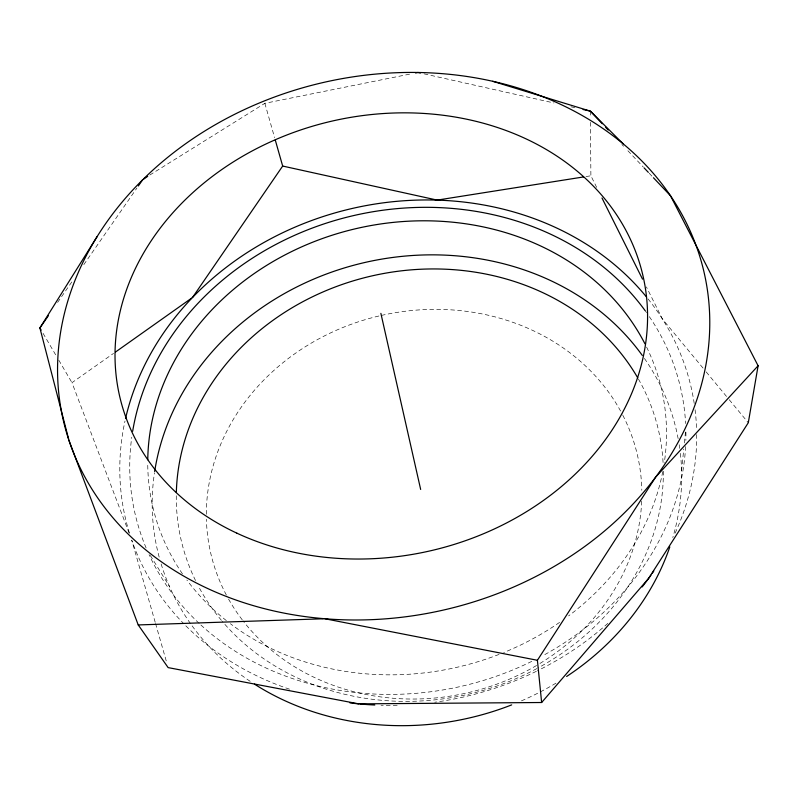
<?xml version="1.0" encoding="UTF-8"?>
<svg xmlns="http://www.w3.org/2000/svg" width="798" height="798" viewBox="0 0 798 798"><rect width="100%" height="100%" fill="white"/><g stroke="black" fill="none" stroke-linecap="round" stroke-linejoin="round"><path stroke-width="0.6" stroke-dasharray="3.99 2.99" d="M681.592 470.72L683.766 448.985M684.375 442.95L685.462 432.087M57.606 302.422L72.478 280.976M83.81 264.637L136.917 188.039M129.146 533.214L71.98 382.681L113.575 353.374M149.815 175.031L264.846 103.321L411.908 73.695M585.971 176.558L590.889 175.779L596.994 188.009M424.057 73.835L553.942 102.972M570.929 106.782L575.787 107.87M621.901 144.438L623.607 146.243M627.866 150.742L643.208 166.942M649.183 173.246L652.584 176.847M703.018 368.068L662.5 319.15L646.4 286.921M706.19 371.908L728.434 398.761M729.222 399.718L748.295 422.741M150.293 555.398L169.465 586.43M43.042 333.315L56.259 355.848M58.773 360.147L71.98 382.681M155.211 622.32L131.72 540.086A290.332 250.522 -13 0 0 183.221 623.168M155.55 623.507L166.782 662.839M264.846 103.321L274.602 137.645M590.36 111.141L590.41 117.356M590.45 122.323L590.889 175.779M641.692 501.204A218.911 193.535 -12.7 0 1 537.653 664.834M536.585 665.472A218.911 193.535 -12.7 0 1 243.021 620.844M242.263 619.856A218.911 193.535 -12.7 0 1 226.921 596.096M226.353 595.029A218.911 193.535 -12.7 0 1 206.393 519.219M206.333 514.281A218.911 193.535 -12.7 0 1 380.097 315.719M381.294 315.449A218.911 193.535 -12.7 0 1 622.231 414.122M622.799 415.219A218.911 193.535 -12.7 0 1 641.811 490.341M646.609 347.12A261.086 225.066 -13 0 1 664.225 463.129M662.769 471.598A261.086 225.066 -13 0 1 568.565 615.916M559.607 622.38A261.086 225.066 -13 0 1 503.688 652.565M499.079 654.4A261.086 225.066 -13 0 1 230.363 623.697M226.373 620.605A261.086 225.066 -13 0 1 186.862 580.026M182.463 573.862A261.086 225.066 -13 0 1 147.74 463.458M695.068 409.683A290.332 250.522 -13 0 1 696.584 429.563M696.684 434.561A290.332 250.522 -13 0 1 674.679 534.141M607.847 623.358A290.332 250.522 -13 0 1 537.503 670.739M536.366 671.298A290.332 250.522 -13 0 1 434.73 702.24M397.214 705.242A290.332 250.522 -13 0 1 380.995 705.223M289.544 689.193A290.332 250.522 -13 0 1 184.079 624.056M129.426 533.074A290.332 250.522 -13 0 1 124.997 421.025M648.026 298.891A290.332 250.522 -13 0 1 694.23 403.549M679.188 444.725A266.303 233.654 -13 0 1 679.736 448.416M680.355 453.354A266.303 233.654 -13 0 1 672.784 537.613M556.006 683.148A266.303 233.654 -13 0 1 520.825 701.133M250.213 681.352A266.303 233.654 -13 0 1 191.231 624.644M190.503 623.627A266.303 233.654 -13 0 1 160.887 563.119M159.191 557.154A266.303 233.654 -13 0 1 154.483 472.735M644.415 358.422A266.303 233.654 -13 0 1 678.13 438.601M685.911 432.037A279.918 241.455 -13 0 1 685.861 440.456M685.622 446.531A279.918 241.455 -13 0 1 543.967 655.048M531.837 661.343A279.918 241.455 -13 0 1 200.069 624.226M199.171 623.398A279.918 241.455 -13 0 1 149.046 554.57M146.114 547.917A279.918 241.455 -13 0 1 131.76 437.234M645.133 310.651A279.918 241.455 -13 0 1 646.55 312.626M649.333 316.626A279.918 241.455 -13 0 1 685.612 423.529M663.338 471.179A244.906 214.652 -12.7 0 1 537.942 667.986M536.845 668.584A244.906 214.652 -12.7 0 1 222.243 621.303M221.425 620.335A244.906 214.652 -12.7 0 1 198.303 586.001M195.52 580.535A244.906 214.652 -12.7 0 1 176.298 494.67M638.45 379.09A244.906 214.652 -12.7 0 1 663.128 463.798"/><path stroke-width="1.2" d="M653.442 177.745L670.49 195.749L758.1 365.773L748.295 422.741L648.714 578.261L541.643 702.509L358.711 703.866A290.332 250.522 -13 0 1 349.993 702.908M97.067 236.687L39.9 327.948L69.017 440.556L138.224 624.934L168.139 667.607L358.711 703.866M541.643 702.509L537.403 660.285L655.697 477.064L758.1 365.773M115.61 351.948L192.488 297.524L282.672 166.054L275.27 140.019M48.399 315.699L39.9 327.948L41.157 330.103M138.333 185.994L142.583 179.869L147.71 176.348M415.549 72.967L417.982 72.468L420.406 73.017M583.518 176.947L437.174 200.108L282.672 166.054M138.224 624.934L324.816 618.739L537.403 660.285M583.069 109.506L590.36 111.141L623.029 143.71M492.675 81.276L590.36 111.141L602.29 123.74M605.702 127.341L608.256 130.044M644.066 167.849L648.325 172.348M601.991 198.014L642.52 279.14M380.875 313.365L420.666 489.463M147.76 459.738A261.086 225.066 -13 0 1 355.828 228.677A261.086 225.066 -13 0 1 644.924 343.768M653.791 571.039A290.332 250.522 -13 0 1 652.365 573.114M650.919 575.178A290.332 250.522 -13 0 1 642.131 586.949M374.801 705.003A290.332 250.522 -13 0 1 360.117 703.996M125.535 418.591A290.332 250.522 -13 0 1 191.7 298.332M192.478 297.524A290.332 250.522 -13 0 1 646.45 296.936M143.48 178.981A328.816 270.532 -13 0 1 692.893 237.305A328.816 270.532 -13 0 1 324.816 618.739M323.21 618.6A328.816 270.532 -13 0 1 69.017 440.546M68.628 439.389A328.816 270.532 -13 0 1 142.593 179.859M669.811 546.919A266.303 233.654 -13 0 1 566.63 676.475M511.678 704.883A266.303 233.654 -13 0 1 254.462 684.125M154.662 471.518A266.303 233.654 -13 0 1 362.352 263.071A266.303 233.654 -13 0 1 642.3 355.429M132.677 431.199A279.918 241.455 -13 0 1 352.207 215.909A279.918 241.455 -13 0 1 645.133 310.651M176.348 492.186A244.906 214.652 -12.7 0 1 366.94 277.096A244.906 214.652 -12.7 0 1 637.831 378.013M236.876 533.164A268.507 220.418 -13 0 0 647.248 327.629A268.507 220.418 -13 0 0 259.759 147.012A268.507 220.418 -13 0 0 236.876 533.164"/></g></svg>
